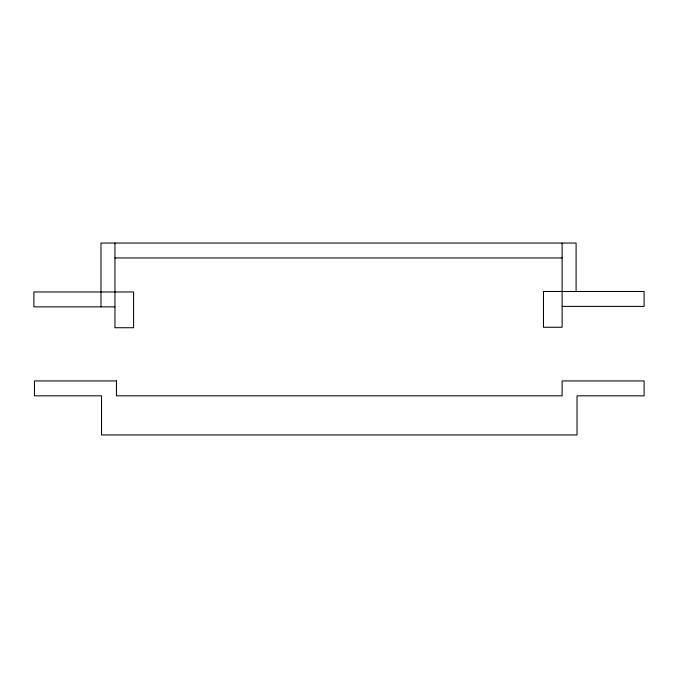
<?xml version="1.0" encoding="UTF-8"?>
<svg xmlns="http://www.w3.org/2000/svg" width="678" height="678" viewBox="0 0 678 678"><rect width="100%" height="100%" fill="white"/><g stroke="black" fill="none" stroke-linecap="round" stroke-linejoin="round"><path stroke-width="1.02" d="M114.946 257.954L562.121 257.954M562.121 306.397L644.1 306.397L644.1 291.489L543.485 291.489L543.485 327.262L562.121 327.262L562.121 243.046M114.946 306.863L33.9 306.863L33.9 291.955L133.583 291.955L133.583 327.728L114.946 327.728L114.946 243.046M576.097 291.489L576.097 243.046L100.98 243.046L100.98 306.863M116.438 380.926L34.459 380.926L34.459 395.825L101.531 395.825L101.531 434.954L577.02 434.954L577.02 395.825L644.1 395.825L644.1 380.926L562.121 380.926L562.121 395.825L116.438 395.825L116.438 380.926"/></g></svg>
